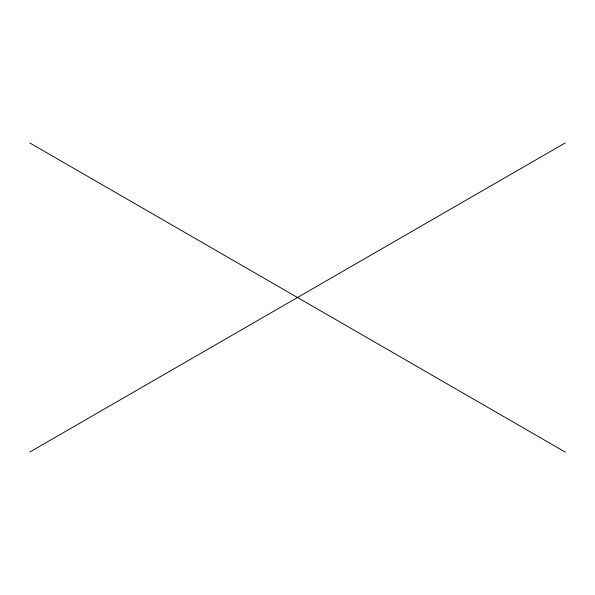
<?xml version="1.0" encoding="UTF-8"?>
<svg xmlns="http://www.w3.org/2000/svg" width="595" height="595" viewBox="0 0 595 595"><rect width="100%" height="100%" fill="white"/><g stroke="black" fill="none" stroke-linecap="round" stroke-linejoin="round"><path stroke-width="0.89" d="M29.75 452.081L565.25 142.919M29.75 142.919L565.25 452.081"/></g></svg>
